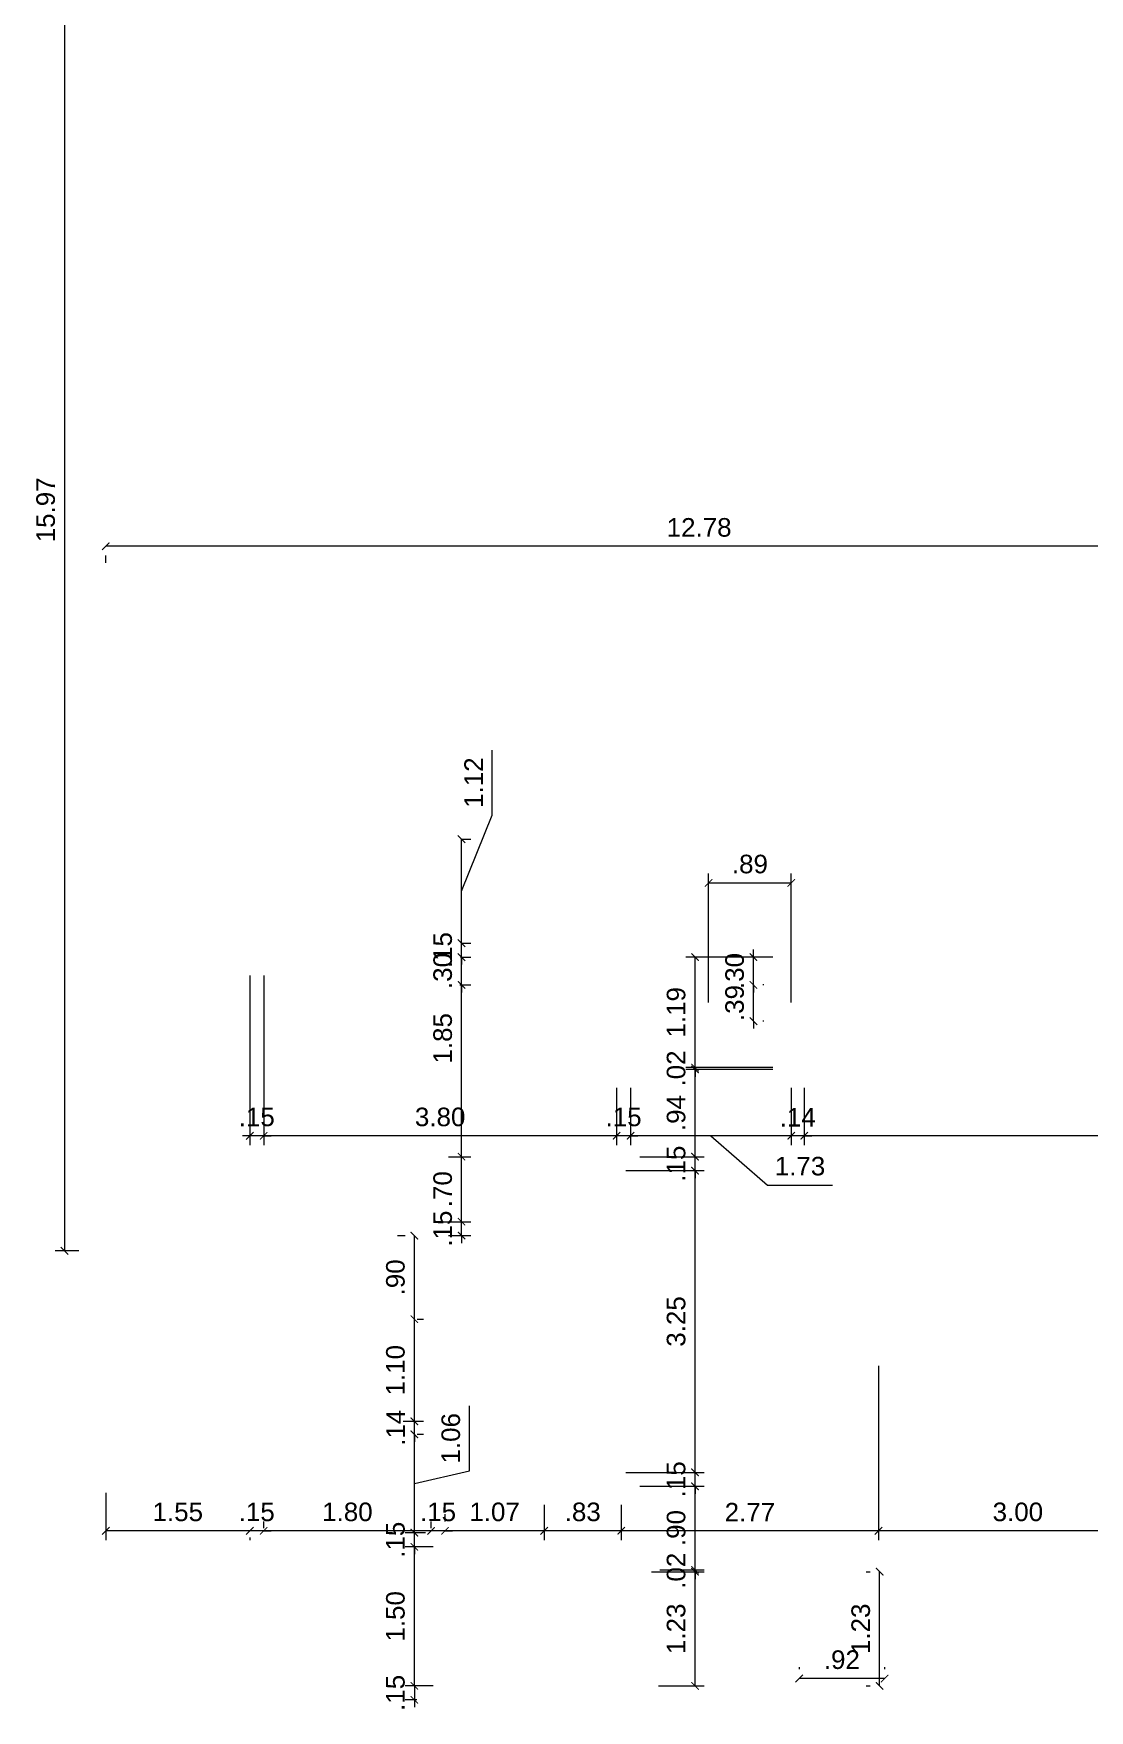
# Model space of a CAD drawing. Header units: metres. Extents: x 2304 to 3408, y 318 to 588.
# Drawn here: x 2357.03 to 2368.4, y 355.25 to 373.31 of the extents above; entities that cross this region are included whole.
import ezdxf

# ---------------------------------------------------------------- set-up
doc = ezdxf.new("R2010")
doc.units = ezdxf.units.M
doc.header["$LTSCALE"] = 5.5
doc.header["$MEASUREMENT"] = 0
doc.header["$PDMODE"] = 1
doc.layers.add('2prancha', color=4, linetype='Continuous', lineweight=18)
doc.layers.add('COTA 1 100', color=2, linetype='Continuous')
doc.styles.add('Luana', font='arial.ttf')
doc.dimstyles.new('arial100', dxfattribs={"dimtxt": 0.2, "dimasz": 0.08, "dimexe": 0.1, "dimexo": 0.2, "dimgap": 0.1, "dimtad": 1, "dimzin": 4, "dimdsep": 46, "dimtxsty": 'Luana', "dimblk": 'ARCHTICK', "dimcen": 0, "dimclrd": 7, "dimclre": 7, "dimclrt": 256, "dimadec": 0, "dimazin": 0, "dimtfac": 1, "dimtix": 1, "dimtmove": 0, "dimatfit": 3, "dimldrblk": 'CLOSEDBLANK', "dimfxl": 0, "dimlwd": 5, "dimlwe": 5, "dimarcsym": 0})

# ---------------------------------------------------------------- blocks, each defined once
blk = doc.blocks.new('_ArchTick')
at = {"color": 0, "linetype": 'ByBlock', "const_width": 0.15}
blk.add_lwpolyline([(-0.5, -0.5), (0.5, 0.5)], dxfattribs=at)
blk = doc.blocks.new('*D185')
at = {"layer": 'COTA 1 100', "color": 7, "lineweight": 5}
for p, q in [((2362.527, 357.46), (2362.527, 357.08)), ((2363.357, 357.46), (2363.357, 357.08)), ((2363.357, 357.18), (2362.527, 357.18))]:
    blk.add_line(p, q, dxfattribs=at)
at = {"layer": 'Defpoints', "color": 0}
for p in [(2362.527, 357.66), (2363.357, 357.66), (2362.527, 357.18)]:
    blk.add_point(p, dxfattribs=at)
at = {"layer": 'COTA 1 100', "color": 7, "lineweight": 5, "xscale": 0.08, "yscale": 0.08, "zscale": 0.08, "rotation": 180}
blk.add_blockref('_ArchTick', (2362.527, 357.18), dxfattribs=at)
at = {"layer": 'COTA 1 100', "color": 7, "lineweight": 5, "xscale": 0.08, "yscale": 0.08, "zscale": 0.08}
blk.add_blockref('_ArchTick', (2363.357, 357.18), dxfattribs=at)
at = {"layer": 'COTA 1 100', "insert": (2362.942, 357.383), "char_height": 0.2, "attachment_point": 5, "style": 'Luana'}
blk.add_mtext('.83', dxfattribs=at)
blk = doc.blocks.new('_ClosedBlank')
at = {"layer": '2prancha', "color": 0, "lineweight": -2}
for p, q in [((-1, 0.17), (0, 0)), ((-1, 0.17), (-1, -0.17)), ((0, 0), (-1, -0.17))]:
    blk.add_line(p, q, dxfattribs=at)
blk = doc.blocks.new('*D186')
at = {"layer": 'COTA 1 100', "color": 7, "lineweight": 5}
for p, q in [((2362.527, 357.46), (2362.527, 357.08)), ((2361.459, 357.36), (2361.459, 357.28)), ((2362.527, 357.18), (2361.459, 357.18))]:
    blk.add_line(p, q, dxfattribs=at)
at = {"layer": 'Defpoints', "color": 0}
for p in [(2362.527, 357.66), (2361.459, 357.18), (2361.459, 357.16)]:
    blk.add_point(p, dxfattribs=at)
at = {"layer": 'COTA 1 100', "color": 7, "lineweight": 5, "xscale": 0.08, "yscale": 0.08, "zscale": 0.08, "rotation": 180}
blk.add_blockref('_ArchTick', (2361.459, 357.18), dxfattribs=at)
at = {"layer": 'COTA 1 100', "color": 7, "lineweight": 5, "xscale": 0.08, "yscale": 0.08, "zscale": 0.08}
blk.add_blockref('_ArchTick', (2362.527, 357.18), dxfattribs=at)
at = {"layer": 'COTA 1 100', "insert": (2361.993, 357.383), "char_height": 0.2, "attachment_point": 5, "style": 'Luana'}
blk.add_mtext('1.07', dxfattribs=at)
blk = doc.blocks.new('*D187')
at = {"layer": 'COTA 1 100', "color": 7, "lineweight": 5}
for p, q in [((2361.309, 357.21), (2361.309, 357.28)), ((2361.459, 357.36), (2361.459, 357.28)), ((2361.309, 357.18), (2361.229, 357.18)), ((2361.459, 357.18), (2361.309, 357.18)), ((2361.459, 357.18), (2361.539, 357.18))]:
    blk.add_line(p, q, dxfattribs=at)
at = {"layer": 'Defpoints', "color": 0}
for p in [(2361.309, 357.18), (2361.459, 357.16), (2361.309, 357.01)]:
    blk.add_point(p, dxfattribs=at)
at = {"layer": 'COTA 1 100', "color": 7, "lineweight": 5, "xscale": 0.08, "yscale": 0.08, "zscale": 0.08}
blk.add_blockref('_ArchTick', (2361.309, 357.18), dxfattribs=at)
at = {"layer": 'COTA 1 100', "color": 7, "lineweight": 5, "xscale": 0.08, "yscale": 0.08, "zscale": 0.08, "rotation": 180}
blk.add_blockref('_ArchTick', (2361.459, 357.18), dxfattribs=at)
at = {"layer": 'COTA 1 100', "insert": (2361.384, 357.383), "char_height": 0.2, "attachment_point": 5, "style": 'Luana'}
blk.add_mtext('.15', dxfattribs=at)
blk = doc.blocks.new('*D188')
at = {"layer": 'COTA 1 100', "color": 7, "lineweight": 5}
for p, q in [((2359.507, 357.21), (2359.507, 357.28)), ((2361.309, 357.21), (2361.309, 357.28)), ((2361.309, 357.18), (2359.507, 357.18))]:
    blk.add_line(p, q, dxfattribs=at)
at = {"layer": 'Defpoints', "color": 0}
for p in [(2359.507, 357.18), (2359.507, 357.01), (2361.309, 357.01)]:
    blk.add_point(p, dxfattribs=at)
at = {"layer": 'COTA 1 100', "color": 7, "lineweight": 5, "xscale": 0.08, "yscale": 0.08, "zscale": 0.08, "rotation": 180}
blk.add_blockref('_ArchTick', (2359.507, 357.18), dxfattribs=at)
at = {"layer": 'COTA 1 100', "color": 7, "lineweight": 5, "xscale": 0.08, "yscale": 0.08, "zscale": 0.08}
blk.add_blockref('_ArchTick', (2361.309, 357.18), dxfattribs=at)
at = {"layer": 'COTA 1 100', "insert": (2360.408, 357.383), "char_height": 0.2, "attachment_point": 5, "style": 'Luana'}
blk.add_mtext('1.80', dxfattribs=at)
blk = doc.blocks.new('*D189')
at = {"layer": 'COTA 1 100', "color": 7, "lineweight": 5}
for p, q in [((2359.507, 357.21), (2359.507, 357.28)), ((2359.357, 357.18), (2359.277, 357.18)), ((2359.507, 357.18), (2359.357, 357.18)), ((2359.357, 357.11), (2359.357, 357.08)), ((2359.507, 357.18), (2359.587, 357.18))]:
    blk.add_line(p, q, dxfattribs=at)
at = {"layer": 'Defpoints', "color": 0}
for p in [(2359.357, 357.31), (2359.357, 357.18), (2359.507, 357.01)]:
    blk.add_point(p, dxfattribs=at)
at = {"layer": 'COTA 1 100', "color": 7, "lineweight": 5, "xscale": 0.08, "yscale": 0.08, "zscale": 0.08}
blk.add_blockref('_ArchTick', (2359.357, 357.18), dxfattribs=at)
at = {"layer": 'COTA 1 100', "color": 7, "lineweight": 5, "xscale": 0.08, "yscale": 0.08, "zscale": 0.08, "rotation": 180}
blk.add_blockref('_ArchTick', (2359.507, 357.18), dxfattribs=at)
at = {"layer": 'COTA 1 100', "insert": (2359.432, 357.383), "char_height": 0.2, "attachment_point": 5, "style": 'Luana'}
blk.add_mtext('.15', dxfattribs=at)
blk = doc.blocks.new('*D190')
at = {"layer": 'COTA 1 100', "color": 7, "lineweight": 5}
for p, q in [((2357.807, 357.59), (2357.807, 357.08)), ((2359.357, 357.18), (2357.807, 357.18)), ((2359.357, 357.11), (2359.357, 357.08))]:
    blk.add_line(p, q, dxfattribs=at)
at = {"layer": 'Defpoints', "color": 0}
for p in [(2357.807, 357.79), (2359.357, 357.31), (2357.807, 357.18)]:
    blk.add_point(p, dxfattribs=at)
at = {"layer": 'COTA 1 100', "color": 7, "lineweight": 5, "xscale": 0.08, "yscale": 0.08, "zscale": 0.08, "rotation": 180}
blk.add_blockref('_ArchTick', (2357.807, 357.18), dxfattribs=at)
at = {"layer": 'COTA 1 100', "color": 7, "lineweight": 5, "xscale": 0.08, "yscale": 0.08, "zscale": 0.08}
blk.add_blockref('_ArchTick', (2359.357, 357.18), dxfattribs=at)
at = {"layer": 'COTA 1 100', "insert": (2358.582, 357.383), "char_height": 0.2, "attachment_point": 5, "style": 'Luana'}
blk.add_mtext('1.55', dxfattribs=at)
blk = doc.blocks.new('*D191')
at = {"layer": 'COTA 1 100', "color": 7, "lineweight": 5}
for p, q in [((2365.272, 355.71), (2365.272, 355.689)), ((2366.192, 355.71), (2366.192, 355.689)), ((2366.192, 355.589), (2365.272, 355.589))]:
    blk.add_line(p, q, dxfattribs=at)
at = {"layer": 'Defpoints', "color": 0}
for p in [(2365.272, 355.589), (2365.272, 355.51), (2366.192, 355.51)]:
    blk.add_point(p, dxfattribs=at)
at = {"layer": 'COTA 1 100', "color": 7, "lineweight": 5, "xscale": 0.08, "yscale": 0.08, "zscale": 0.08, "rotation": 180}
blk.add_blockref('_ArchTick', (2365.272, 355.589), dxfattribs=at)
at = {"layer": 'COTA 1 100', "color": 7, "lineweight": 5, "xscale": 0.08, "yscale": 0.08, "zscale": 0.08}
blk.add_blockref('_ArchTick', (2366.192, 355.589), dxfattribs=at)
at = {"layer": 'COTA 1 100', "insert": (2365.732, 355.791), "char_height": 0.2, "attachment_point": 5, "style": 'Luana'}
blk.add_mtext('.92', dxfattribs=at)
blk = doc.blocks.new('*D192')
at = {"layer": 'COTA 1 100', "color": 7, "lineweight": 5}
for p, q in [((2365.992, 356.74), (2366.038, 356.74)), ((2366.138, 355.51), (2366.138, 356.74)), ((2365.992, 355.51), (2366.038, 355.51))]:
    blk.add_line(p, q, dxfattribs=at)
at = {"layer": 'Defpoints', "color": 0}
for p in [(2366.138, 356.74), (2366.192, 356.74), (2366.192, 355.51)]:
    blk.add_point(p, dxfattribs=at)
at = {"layer": 'COTA 1 100', "color": 7, "lineweight": 5, "xscale": 0.08, "yscale": 0.08, "zscale": 0.08}
for p, rotation in [((2366.138, 356.74), 90), ((2366.138, 355.51), 270)]:
    blk.add_blockref('_ArchTick', p, dxfattribs=dict(at, rotation=rotation))
at = {"layer": 'COTA 1 100', "insert": (2365.936, 356.125), "char_height": 0.2, "attachment_point": 5, "rotation": 90, "style": 'Luana'}
blk.add_mtext('1.23', dxfattribs=at)
blk = doc.blocks.new('*D193')
at = {"layer": 'COTA 1 100', "color": 7, "lineweight": 5}
for p, q in [((2361.33, 357.008), (2361.029, 357.008)), ((2361.129, 355.51), (2361.129, 357.008)), ((2361.33, 355.51), (2361.029, 355.51))]:
    blk.add_line(p, q, dxfattribs=at)
at = {"layer": 'Defpoints', "color": 0}
for p in [(2361.129, 357.008), (2361.53, 357.008), (2361.53, 355.51)]:
    blk.add_point(p, dxfattribs=at)
at = {"layer": 'COTA 1 100', "color": 7, "lineweight": 5, "xscale": 0.08, "yscale": 0.08, "zscale": 0.08}
for p, rotation in [((2361.129, 357.008), 90), ((2361.129, 355.51), 270)]:
    blk.add_blockref('_ArchTick', p, dxfattribs=dict(at, rotation=rotation))
at = {"layer": 'COTA 1 100', "insert": (2360.926, 356.259), "char_height": 0.2, "attachment_point": 5, "rotation": 90, "style": 'Luana'}
blk.add_mtext('1.50', dxfattribs=at)
blk = doc.blocks.new('*D194')
at = {"layer": 'COTA 1 100', "color": 7, "lineweight": 5}
for p, q in [((2361.25, 357.16), (2361.029, 357.16)), ((2361.129, 357.16), (2361.129, 357.24)), ((2361.129, 357.008), (2361.129, 357.16)), ((2361.33, 357.008), (2361.029, 357.008)), ((2361.129, 357.008), (2361.129, 356.928))]:
    blk.add_line(p, q, dxfattribs=at)
at = {"layer": 'Defpoints', "color": 0}
for p in [(2361.129, 357.16), (2361.45, 357.16), (2361.53, 357.008)]:
    blk.add_point(p, dxfattribs=at)
at = {"layer": 'COTA 1 100', "color": 7, "lineweight": 5, "xscale": 0.08, "yscale": 0.08, "zscale": 0.08}
for p, rotation in [((2361.129, 357.16), 270), ((2361.129, 357.008), 90)]:
    blk.add_blockref('_ArchTick', p, dxfattribs=dict(at, rotation=rotation))
at = {"layer": 'COTA 1 100', "insert": (2360.926, 357.084), "char_height": 0.2, "attachment_point": 5, "rotation": 90, "style": 'Luana'}
blk.add_mtext('.15', dxfattribs=at)
blk = doc.blocks.new('*D195')
at = {"layer": 'COTA 1 100', "color": 7, "lineweight": 5}
for p, q in [((2361.724, 357.827), (2361.724, 358.528)), ((2361.129, 357.16), (2361.129, 358.22)), ((2361.158, 358.22), (2361.229, 358.22)), ((2361.129, 357.69), (2361.724, 357.827)), ((2361.25, 357.16), (2361.029, 357.16))]:
    blk.add_line(p, q, dxfattribs=at)
at = {"layer": 'Defpoints', "color": 0}
for p in [(2360.958, 358.22), (2361.129, 358.22), (2361.45, 357.16)]:
    blk.add_point(p, dxfattribs=at)
at = {"layer": 'COTA 1 100', "color": 7, "lineweight": 5, "xscale": 0.08, "yscale": 0.08, "zscale": 0.08}
for p, rotation in [((2361.129, 358.22), 90), ((2361.129, 357.16), 270)]:
    blk.add_blockref('_ArchTick', p, dxfattribs=dict(at, rotation=rotation))
at = {"layer": 'COTA 1 100', "insert": (2361.522, 358.177), "char_height": 0.2, "attachment_point": 5, "rotation": 90, "style": 'Luana'}
blk.add_mtext('1.06', dxfattribs=at)
blk = doc.blocks.new('*D196')
at = {"layer": 'COTA 1 100', "color": 7, "lineweight": 5}
for p, q in [((2361.008, 358.36), (2361.229, 358.36)), ((2361.129, 358.36), (2361.129, 358.44)), ((2361.129, 358.22), (2361.129, 358.36)), ((2361.129, 358.22), (2361.129, 358.14)), ((2361.158, 358.22), (2361.229, 358.22))]:
    blk.add_line(p, q, dxfattribs=at)
at = {"layer": 'Defpoints', "color": 0}
for p in [(2360.808, 358.36), (2361.129, 358.36), (2360.958, 358.22)]:
    blk.add_point(p, dxfattribs=at)
at = {"layer": 'COTA 1 100', "color": 7, "lineweight": 5, "xscale": 0.08, "yscale": 0.08, "zscale": 0.08}
for p, rotation in [((2361.129, 358.36), 270), ((2361.129, 358.22), 90)]:
    blk.add_blockref('_ArchTick', p, dxfattribs=dict(at, rotation=rotation))
at = {"layer": 'COTA 1 100', "insert": (2360.928, 358.29), "char_height": 0.2, "attachment_point": 5, "rotation": 90, "style": 'Luana'}
blk.add_mtext('.14', dxfattribs=at)
blk = doc.blocks.new('*D197')
at = {"layer": 'COTA 1 100', "color": 7, "lineweight": 5}
for p, q in [((2361.129, 358.36), (2361.129, 359.46)), ((2361.158, 359.46), (2361.229, 359.46)), ((2361.008, 358.36), (2361.229, 358.36))]:
    blk.add_line(p, q, dxfattribs=at)
at = {"layer": 'Defpoints', "color": 0}
for p in [(2360.958, 359.46), (2361.129, 359.46), (2360.808, 358.36)]:
    blk.add_point(p, dxfattribs=at)
at = {"layer": 'COTA 1 100', "color": 7, "lineweight": 5, "xscale": 0.08, "yscale": 0.08, "zscale": 0.08}
for p, rotation in [((2361.129, 359.46), 90), ((2361.129, 358.36), 270)]:
    blk.add_blockref('_ArchTick', p, dxfattribs=dict(at, rotation=rotation))
at = {"layer": 'COTA 1 100', "insert": (2360.926, 358.91), "char_height": 0.2, "attachment_point": 5, "rotation": 90, "style": 'Luana'}
blk.add_mtext('1.10', dxfattribs=at)
blk = doc.blocks.new('*D198')
at = {"layer": 'COTA 1 100', "color": 7, "lineweight": 5}
for p, q in [((2361.33, 355.51), (2361.029, 355.51)), ((2361.129, 355.51), (2361.129, 355.59)), ((2361.129, 355.51), (2361.129, 355.36)), ((2361.157, 355.36), (2361.029, 355.36)), ((2361.129, 355.36), (2361.129, 355.28))]:
    blk.add_line(p, q, dxfattribs=at)
at = {"layer": 'Defpoints', "color": 0}
for p in [(2361.53, 355.51), (2361.129, 355.36), (2361.357, 355.36)]:
    blk.add_point(p, dxfattribs=at)
at = {"layer": 'COTA 1 100', "color": 7, "lineweight": 5, "xscale": 0.08, "yscale": 0.08, "zscale": 0.08}
for p, rotation in [((2361.129, 355.51), 270), ((2361.129, 355.36), 90)]:
    blk.add_blockref('_ArchTick', p, dxfattribs=dict(at, rotation=rotation))
at = {"layer": 'COTA 1 100', "insert": (2360.926, 355.435), "char_height": 0.2, "attachment_point": 5, "rotation": 90, "style": 'Luana'}
blk.add_mtext('.15', dxfattribs=at)
blk = doc.blocks.new('*D199')
at = {"layer": 'COTA 1 100', "color": 7, "lineweight": 5}
for p, q in [((2360.947, 360.36), (2361.029, 360.36)), ((2361.129, 359.46), (2361.129, 360.36)), ((2361.158, 359.46), (2361.229, 359.46))]:
    blk.add_line(p, q, dxfattribs=at)
at = {"layer": 'Defpoints', "color": 0}
for p in [(2361.129, 360.36), (2361.147, 360.36), (2360.958, 359.46)]:
    blk.add_point(p, dxfattribs=at)
at = {"layer": 'COTA 1 100', "color": 7, "lineweight": 5, "xscale": 0.08, "yscale": 0.08, "zscale": 0.08}
for p, rotation in [((2361.129, 360.36), 90), ((2361.129, 359.46), 270)]:
    blk.add_blockref('_ArchTick', p, dxfattribs=dict(at, rotation=rotation))
at = {"layer": 'COTA 1 100', "insert": (2360.926, 359.91), "char_height": 0.2, "attachment_point": 5, "rotation": 90, "style": 'Luana'}
blk.add_mtext('.90', dxfattribs=at)
blk = doc.blocks.new('*D200')
at = {"layer": 'COTA 1 100', "color": 7, "lineweight": 5}
for p, q in [((2361.637, 360.51), (2361.637, 360.59)), ((2361.347, 360.51), (2361.737, 360.51)), ((2361.497, 360.36), (2361.737, 360.36)), ((2361.637, 360.36), (2361.637, 360.51)), ((2361.637, 360.36), (2361.637, 360.28))]:
    blk.add_line(p, q, dxfattribs=at)
at = {"layer": 'Defpoints', "color": 0}
for p in [(2361.147, 360.51), (2361.297, 360.36), (2361.637, 360.51)]:
    blk.add_point(p, dxfattribs=at)
at = {"layer": 'COTA 1 100', "color": 7, "lineweight": 5, "xscale": 0.08, "yscale": 0.08, "zscale": 0.08}
for p, rotation in [((2361.637, 360.51), 270), ((2361.637, 360.36), 90)]:
    blk.add_blockref('_ArchTick', p, dxfattribs=dict(at, rotation=rotation))
at = {"layer": 'COTA 1 100', "insert": (2361.435, 360.435), "char_height": 0.2, "attachment_point": 5, "rotation": 90, "style": 'Luana'}
blk.add_mtext('.15', dxfattribs=at)
blk = doc.blocks.new('*D201')
at = {"layer": 'COTA 1 100', "color": 7, "lineweight": 5}
for p, q in [((2361.497, 361.21), (2361.737, 361.21)), ((2361.637, 360.51), (2361.637, 361.21)), ((2361.347, 360.51), (2361.737, 360.51))]:
    blk.add_line(p, q, dxfattribs=at)
at = {"layer": 'Defpoints', "color": 0}
for p in [(2361.297, 361.21), (2361.637, 361.21), (2361.147, 360.51)]:
    blk.add_point(p, dxfattribs=at)
at = {"layer": 'COTA 1 100', "color": 7, "lineweight": 5, "xscale": 0.08, "yscale": 0.08, "zscale": 0.08}
for p, rotation in [((2361.637, 361.21), 90), ((2361.637, 360.51), 270)]:
    blk.add_blockref('_ArchTick', p, dxfattribs=dict(at, rotation=rotation))
at = {"layer": 'COTA 1 100', "insert": (2361.435, 360.86), "char_height": 0.2, "attachment_point": 5, "rotation": 90, "style": 'Luana'}
blk.add_mtext('.70', dxfattribs=at)
blk = doc.blocks.new('*D202')
at = {"layer": 'COTA 1 100', "color": 7, "lineweight": 5}
for p, q in [((2361.617, 363.06), (2361.737, 363.06)), ((2361.637, 361.21), (2361.637, 363.06)), ((2361.497, 361.21), (2361.737, 361.21))]:
    blk.add_line(p, q, dxfattribs=at)
at = {"layer": 'Defpoints', "color": 0}
for p in [(2361.417, 363.06), (2361.637, 363.06), (2361.297, 361.21)]:
    blk.add_point(p, dxfattribs=at)
at = {"layer": 'COTA 1 100', "color": 7, "lineweight": 5, "xscale": 0.08, "yscale": 0.08, "zscale": 0.08}
for p, rotation in [((2361.637, 363.06), 90), ((2361.637, 361.21), 270)]:
    blk.add_blockref('_ArchTick', p, dxfattribs=dict(at, rotation=rotation))
at = {"layer": 'COTA 1 100', "insert": (2361.435, 362.485), "char_height": 0.2, "attachment_point": 5, "rotation": 90, "style": 'Luana'}
blk.add_mtext('1.85', dxfattribs=at)
blk = doc.blocks.new('*D203')
at = {"layer": 'COTA 1 100', "color": 7, "lineweight": 5}
for p, q in [((2361.637, 363.36), (2361.637, 363.44)), ((2361.627, 363.36), (2361.737, 363.36)), ((2361.637, 363.06), (2361.637, 363.36)), ((2361.617, 363.06), (2361.737, 363.06)), ((2361.637, 363.06), (2361.637, 362.98))]:
    blk.add_line(p, q, dxfattribs=at)
at = {"layer": 'Defpoints', "color": 0}
for p in [(2361.427, 363.36), (2361.637, 363.36), (2361.417, 363.06)]:
    blk.add_point(p, dxfattribs=at)
at = {"layer": 'COTA 1 100', "color": 7, "lineweight": 5, "xscale": 0.08, "yscale": 0.08, "zscale": 0.08}
for p, rotation in [((2361.637, 363.36), 270), ((2361.637, 363.06), 90)]:
    blk.add_blockref('_ArchTick', p, dxfattribs=dict(at, rotation=rotation))
at = {"layer": 'COTA 1 100', "insert": (2361.435, 363.21), "char_height": 0.2, "attachment_point": 5, "rotation": 90, "style": 'Luana'}
blk.add_mtext('.30', dxfattribs=at)
blk = doc.blocks.new('*D204')
at = {"layer": 'COTA 1 100', "color": 7, "lineweight": 5}
for p, q in [((2361.632, 363.51), (2361.737, 363.51)), ((2361.637, 363.51), (2361.637, 363.59)), ((2361.637, 363.36), (2361.637, 363.51)), ((2361.627, 363.36), (2361.737, 363.36)), ((2361.637, 363.36), (2361.637, 363.28))]:
    blk.add_line(p, q, dxfattribs=at)
at = {"layer": 'Defpoints', "color": 0}
for p in [(2361.432, 363.51), (2361.637, 363.51), (2361.427, 363.36)]:
    blk.add_point(p, dxfattribs=at)
at = {"layer": 'COTA 1 100', "color": 7, "lineweight": 5, "xscale": 0.08, "yscale": 0.08, "zscale": 0.08}
for p, rotation in [((2361.637, 363.51), 270), ((2361.637, 363.36), 90)]:
    blk.add_blockref('_ArchTick', p, dxfattribs=dict(at, rotation=rotation))
at = {"layer": 'COTA 1 100', "insert": (2361.435, 363.435), "char_height": 0.2, "attachment_point": 5, "rotation": 90, "style": 'Luana'}
blk.add_mtext('.15', dxfattribs=at)
blk = doc.blocks.new('*D205')
at = {"layer": 'COTA 1 100', "color": 7, "lineweight": 5}
for p, q in [((2361.968, 364.889), (2361.968, 365.588)), ((2361.637, 364.07), (2361.968, 364.889)), ((2361.632, 364.63), (2361.737, 364.63)), ((2361.637, 363.51), (2361.637, 364.63)), ((2361.632, 363.51), (2361.737, 363.51))]:
    blk.add_line(p, q, dxfattribs=at)
at = {"layer": 'Defpoints', "color": 0}
for p in [(2361.432, 364.63), (2361.637, 364.63), (2361.432, 363.51)]:
    blk.add_point(p, dxfattribs=at)
at = {"layer": 'COTA 1 100', "color": 7, "lineweight": 5, "xscale": 0.08, "yscale": 0.08, "zscale": 0.08}
for p, rotation in [((2361.637, 364.63), 90), ((2361.637, 363.51), 270)]:
    blk.add_blockref('_ArchTick', p, dxfattribs=dict(at, rotation=rotation))
at = {"layer": 'COTA 1 100', "insert": (2361.767, 365.239), "char_height": 0.2, "attachment_point": 5, "rotation": 90, "style": 'Luana'}
blk.add_mtext('1.12', dxfattribs=at)
blk = doc.blocks.new('*D219')
at = {"layer": 'COTA 1 100', "color": 7, "lineweight": 5}
for p, q in [((2363.682, 356.74), (2364.251, 356.74)), ((2364.151, 355.51), (2364.151, 356.74)), ((2363.757, 355.51), (2364.251, 355.51))]:
    blk.add_line(p, q, dxfattribs=at)
at = {"layer": 'Defpoints', "color": 0}
for p in [(2363.482, 356.74), (2364.151, 356.74), (2363.557, 355.51)]:
    blk.add_point(p, dxfattribs=at)
at = {"layer": 'COTA 1 100', "color": 7, "lineweight": 5, "xscale": 0.08, "yscale": 0.08, "zscale": 0.08}
for p, rotation in [((2364.151, 356.74), 90), ((2364.151, 355.51), 270)]:
    blk.add_blockref('_ArchTick', p, dxfattribs=dict(at, rotation=rotation))
at = {"layer": 'COTA 1 100', "insert": (2363.948, 356.125), "char_height": 0.2, "attachment_point": 5, "rotation": 90, "style": 'Luana'}
blk.add_mtext('1.23', dxfattribs=at)
blk = doc.blocks.new('*D220')
at = {"layer": 'COTA 1 100', "color": 7, "lineweight": 5}
for p, q in [((2363.682, 356.74), (2364.251, 356.74)), ((2363.772, 356.76), (2364.251, 356.76)), ((2364.151, 356.76), (2364.151, 356.84)), ((2364.151, 356.74), (2364.151, 356.76)), ((2364.151, 356.74), (2364.151, 356.66))]:
    blk.add_line(p, q, dxfattribs=at)
at = {"layer": 'Defpoints', "color": 0}
for p in [(2363.482, 356.74), (2363.572, 356.76), (2364.151, 356.76)]:
    blk.add_point(p, dxfattribs=at)
at = {"layer": 'COTA 1 100', "color": 7, "lineweight": 5, "xscale": 0.08, "yscale": 0.08, "zscale": 0.08}
for p, rotation in [((2364.151, 356.76), 270), ((2364.151, 356.74), 90)]:
    blk.add_blockref('_ArchTick', p, dxfattribs=dict(at, rotation=rotation))
at = {"layer": 'COTA 1 100', "insert": (2363.948, 356.75), "char_height": 0.2, "attachment_point": 5, "rotation": 90, "style": 'Luana'}
blk.add_mtext('.02', dxfattribs=at)
blk = doc.blocks.new('*D221')
at = {"layer": 'COTA 1 100', "color": 7, "lineweight": 5}
for p, q in [((2363.557, 357.66), (2364.251, 357.66)), ((2364.151, 356.76), (2364.151, 357.66)), ((2363.772, 356.76), (2364.251, 356.76))]:
    blk.add_line(p, q, dxfattribs=at)
at = {"layer": 'Defpoints', "color": 0}
for p in [(2363.357, 357.66), (2364.151, 357.66), (2363.572, 356.76)]:
    blk.add_point(p, dxfattribs=at)
at = {"layer": 'COTA 1 100', "color": 7, "lineweight": 5, "xscale": 0.08, "yscale": 0.08, "zscale": 0.08}
for p, rotation in [((2364.151, 357.66), 90), ((2364.151, 356.76), 270)]:
    blk.add_blockref('_ArchTick', p, dxfattribs=dict(at, rotation=rotation))
at = {"layer": 'COTA 1 100', "insert": (2363.948, 357.21), "char_height": 0.2, "attachment_point": 5, "rotation": 90, "style": 'Luana'}
blk.add_mtext('.90', dxfattribs=at)
blk = doc.blocks.new('*D222')
at = {"layer": 'COTA 1 100', "color": 7, "lineweight": 5}
for p, q in [((2364.151, 357.81), (2364.151, 357.89)), ((2363.407, 357.81), (2364.251, 357.81)), ((2363.557, 357.66), (2364.251, 357.66)), ((2364.151, 357.66), (2364.151, 357.81)), ((2364.151, 357.66), (2364.151, 357.58))]:
    blk.add_line(p, q, dxfattribs=at)
at = {"layer": 'Defpoints', "color": 0}
for p in [(2363.207, 357.81), (2363.357, 357.66), (2364.151, 357.81)]:
    blk.add_point(p, dxfattribs=at)
at = {"layer": 'COTA 1 100', "color": 7, "lineweight": 5, "xscale": 0.08, "yscale": 0.08, "zscale": 0.08}
for p, rotation in [((2364.151, 357.81), 270), ((2364.151, 357.66), 90)]:
    blk.add_blockref('_ArchTick', p, dxfattribs=dict(at, rotation=rotation))
at = {"layer": 'COTA 1 100', "insert": (2363.948, 357.735), "char_height": 0.2, "attachment_point": 5, "rotation": 90, "style": 'Luana'}
blk.add_mtext('.15', dxfattribs=at)
blk = doc.blocks.new('*D223')
at = {"layer": 'COTA 1 100', "color": 7, "lineweight": 5}
for p, q in [((2363.407, 361.06), (2364.251, 361.06)), ((2364.151, 357.81), (2364.151, 361.06)), ((2363.407, 357.81), (2364.251, 357.81))]:
    blk.add_line(p, q, dxfattribs=at)
at = {"layer": 'Defpoints', "color": 0}
for p in [(2363.207, 361.06), (2364.151, 361.06), (2363.207, 357.81)]:
    blk.add_point(p, dxfattribs=at)
at = {"layer": 'COTA 1 100', "color": 7, "lineweight": 5, "xscale": 0.08, "yscale": 0.08, "zscale": 0.08}
for p, rotation in [((2364.151, 361.06), 90), ((2364.151, 357.81), 270)]:
    blk.add_blockref('_ArchTick', p, dxfattribs=dict(at, rotation=rotation))
at = {"layer": 'COTA 1 100', "insert": (2363.948, 359.435), "char_height": 0.2, "attachment_point": 5, "rotation": 90, "style": 'Luana'}
blk.add_mtext('3.25', dxfattribs=at)
blk = doc.blocks.new('*D224')
at = {"layer": 'COTA 1 100', "color": 7, "lineweight": 5}
for p, q in [((2364.151, 361.21), (2364.151, 361.29)), ((2363.557, 361.21), (2364.251, 361.21)), ((2364.151, 361.06), (2364.151, 361.21)), ((2363.407, 361.06), (2364.251, 361.06)), ((2364.151, 361.06), (2364.151, 360.98))]:
    blk.add_line(p, q, dxfattribs=at)
at = {"layer": 'Defpoints', "color": 0}
for p in [(2363.357, 361.21), (2364.151, 361.21), (2363.207, 361.06)]:
    blk.add_point(p, dxfattribs=at)
at = {"layer": 'COTA 1 100', "color": 7, "lineweight": 5, "xscale": 0.08, "yscale": 0.08, "zscale": 0.08}
for p, rotation in [((2364.151, 361.21), 270), ((2364.151, 361.06), 90)]:
    blk.add_blockref('_ArchTick', p, dxfattribs=dict(at, rotation=rotation))
at = {"layer": 'COTA 1 100', "insert": (2363.948, 361.135), "char_height": 0.2, "attachment_point": 5, "rotation": 90, "style": 'Luana'}
blk.add_mtext('.15', dxfattribs=at)
blk = doc.blocks.new('*D225')
at = {"layer": 'COTA 1 100', "color": 7, "lineweight": 5}
for p, q in [((2364.987, 362.15), (2364.051, 362.15)), ((2364.151, 361.21), (2364.151, 362.15)), ((2363.557, 361.21), (2364.251, 361.21))]:
    blk.add_line(p, q, dxfattribs=at)
at = {"layer": 'Defpoints', "color": 0}
for p in [(2364.151, 362.15), (2365.187, 362.15), (2363.357, 361.21)]:
    blk.add_point(p, dxfattribs=at)
at = {"layer": 'COTA 1 100', "color": 7, "lineweight": 5, "xscale": 0.08, "yscale": 0.08, "zscale": 0.08}
for p, rotation in [((2364.151, 362.15), 90), ((2364.151, 361.21), 270)]:
    blk.add_blockref('_ArchTick', p, dxfattribs=dict(at, rotation=rotation))
at = {"layer": 'COTA 1 100', "insert": (2363.948, 361.68), "char_height": 0.2, "attachment_point": 5, "rotation": 90, "style": 'Luana'}
blk.add_mtext('.94', dxfattribs=at)
blk = doc.blocks.new('*D226')
at = {"layer": 'COTA 1 100', "color": 7, "lineweight": 5}
for p, q in [((2364.987, 362.17), (2364.051, 362.17)), ((2364.987, 362.15), (2364.051, 362.15)), ((2364.151, 362.17), (2364.151, 362.25)), ((2364.151, 362.15), (2364.151, 362.17)), ((2364.151, 362.15), (2364.151, 362.07))]:
    blk.add_line(p, q, dxfattribs=at)
at = {"layer": 'Defpoints', "color": 0}
for p in [(2364.151, 362.17), (2365.187, 362.17), (2365.187, 362.15)]:
    blk.add_point(p, dxfattribs=at)
at = {"layer": 'COTA 1 100', "color": 7, "lineweight": 5, "xscale": 0.08, "yscale": 0.08, "zscale": 0.08}
for p, rotation in [((2364.151, 362.17), 270), ((2364.151, 362.15), 90)]:
    blk.add_blockref('_ArchTick', p, dxfattribs=dict(at, rotation=rotation))
at = {"layer": 'COTA 1 100', "insert": (2363.948, 362.16), "char_height": 0.2, "attachment_point": 5, "rotation": 90, "style": 'Luana'}
blk.add_mtext('.02', dxfattribs=at)
blk = doc.blocks.new('*D227')
at = {"layer": 'COTA 1 100', "color": 7, "lineweight": 5}
for p, q in [((2364.987, 363.36), (2364.051, 363.36)), ((2364.151, 362.17), (2364.151, 363.36)), ((2364.987, 362.17), (2364.051, 362.17))]:
    blk.add_line(p, q, dxfattribs=at)
at = {"layer": 'Defpoints', "color": 0}
for p in [(2364.151, 363.36), (2365.187, 363.36), (2365.187, 362.17)]:
    blk.add_point(p, dxfattribs=at)
at = {"layer": 'COTA 1 100', "color": 7, "lineweight": 5, "xscale": 0.08, "yscale": 0.08, "zscale": 0.08}
for p, rotation in [((2364.151, 363.36), 90), ((2364.151, 362.17), 270)]:
    blk.add_blockref('_ArchTick', p, dxfattribs=dict(at, rotation=rotation))
at = {"layer": 'COTA 1 100', "insert": (2363.948, 362.765), "char_height": 0.2, "attachment_point": 5, "rotation": 90, "style": 'Luana'}
blk.add_mtext('1.19', dxfattribs=at)
blk = doc.blocks.new('*D228')
at = {"layer": 'COTA 1 100', "color": 7, "lineweight": 5}
for p, q in [((2364.78, 363.06), (2364.78, 363.14)), ((2364.78, 362.67), (2364.78, 363.06)), ((2364.892, 363.06), (2364.88, 363.06)), ((2364.78, 362.67), (2364.78, 362.59)), ((2364.892, 362.67), (2364.88, 362.67))]:
    blk.add_line(p, q, dxfattribs=at)
at = {"layer": 'Defpoints', "color": 0}
for p in [(2364.692, 363.06), (2364.78, 363.06), (2364.692, 362.67)]:
    blk.add_point(p, dxfattribs=at)
at = {"layer": 'COTA 1 100', "color": 7, "lineweight": 5, "xscale": 0.08, "yscale": 0.08, "zscale": 0.08}
for p, rotation in [((2364.78, 363.06), 270), ((2364.78, 362.67), 90)]:
    blk.add_blockref('_ArchTick', p, dxfattribs=dict(at, rotation=rotation))
at = {"layer": 'COTA 1 100', "insert": (2364.578, 362.865), "char_height": 0.2, "attachment_point": 5, "rotation": 90, "style": 'Luana'}
blk.add_mtext('.39', dxfattribs=at)
blk = doc.blocks.new('*D229')
at = {"layer": 'COTA 1 100', "color": 7, "lineweight": 5}
for p, q in [((2364.78, 363.36), (2364.78, 363.44)), ((2364.987, 363.36), (2364.68, 363.36)), ((2364.78, 363.06), (2364.78, 363.36)), ((2364.78, 363.06), (2364.78, 362.98)), ((2364.892, 363.06), (2364.88, 363.06))]:
    blk.add_line(p, q, dxfattribs=at)
at = {"layer": 'Defpoints', "color": 0}
for p in [(2364.78, 363.36), (2365.187, 363.36), (2364.692, 363.06)]:
    blk.add_point(p, dxfattribs=at)
at = {"layer": 'COTA 1 100', "color": 7, "lineweight": 5, "xscale": 0.08, "yscale": 0.08, "zscale": 0.08}
for p, rotation in [((2364.78, 363.36), 270), ((2364.78, 363.06), 90)]:
    blk.add_blockref('_ArchTick', p, dxfattribs=dict(at, rotation=rotation))
at = {"layer": 'COTA 1 100', "insert": (2364.578, 363.21), "char_height": 0.2, "attachment_point": 5, "rotation": 90, "style": 'Luana'}
blk.add_mtext('.30', dxfattribs=at)
blk = doc.blocks.new('*D230')
at = {"layer": 'COTA 1 100', "color": 7, "lineweight": 5}
for p, q in [((2364.297, 362.87), (2364.297, 364.259)), ((2364.297, 364.159), (2365.187, 364.159)), ((2365.187, 362.87), (2365.187, 364.259))]:
    blk.add_line(p, q, dxfattribs=at)
at = {"layer": 'Defpoints', "color": 0}
for p in [(2365.187, 364.159), (2364.297, 362.67), (2365.187, 362.67)]:
    blk.add_point(p, dxfattribs=at)
at = {"layer": 'COTA 1 100', "color": 7, "lineweight": 5, "xscale": 0.08, "yscale": 0.08, "zscale": 0.08, "rotation": 180}
blk.add_blockref('_ArchTick', (2364.297, 364.159), dxfattribs=at)
at = {"layer": 'COTA 1 100', "color": 7, "lineweight": 5, "xscale": 0.08, "yscale": 0.08, "zscale": 0.08}
blk.add_blockref('_ArchTick', (2365.187, 364.159), dxfattribs=at)
at = {"layer": 'COTA 1 100', "insert": (2364.742, 364.361), "char_height": 0.2, "attachment_point": 5, "style": 'Luana'}
blk.add_mtext('.89', dxfattribs=at)
blk = doc.blocks.new('*D232')
at = {"layer": 'COTA 1 100', "color": 7, "lineweight": 5}
for p, q in [((2365.327, 361.95), (2365.327, 361.335)), ((2379.357, 361.93), (2379.357, 361.335)), ((2379.357, 361.435), (2365.327, 361.435))]:
    blk.add_line(p, q, dxfattribs=at)
at = {"layer": 'Defpoints', "color": 0}
for p in [(2365.327, 362.15), (2379.357, 362.13), (2365.327, 361.435)]:
    blk.add_point(p, dxfattribs=at)
at = {"layer": 'COTA 1 100', "color": 7, "lineweight": 5, "xscale": 0.08, "yscale": 0.08, "zscale": 0.08, "rotation": 180}
blk.add_blockref('_ArchTick', (2365.327, 361.435), dxfattribs=at)
at = {"layer": 'COTA 1 100', "color": 7, "lineweight": 5, "xscale": 0.08, "yscale": 0.08, "zscale": 0.08}
blk.add_blockref('_ArchTick', (2379.357, 361.435), dxfattribs=at)
at = {"layer": 'COTA 1 100', "insert": (2372.342, 361.637), "char_height": 0.2, "attachment_point": 5, "style": 'Luana'}
blk.add_mtext('14.03', dxfattribs=at)
blk = doc.blocks.new('*D233')
at = {"layer": 'COTA 1 100', "color": 7, "lineweight": 5}
for p, q in [((2365.187, 361.95), (2365.187, 361.335)), ((2365.327, 361.95), (2365.327, 361.335)), ((2365.187, 361.435), (2365.107, 361.435)), ((2365.327, 361.435), (2365.187, 361.435)), ((2365.327, 361.435), (2365.407, 361.435))]:
    blk.add_line(p, q, dxfattribs=at)
at = {"layer": 'Defpoints', "color": 0}
for p in [(2365.187, 362.15), (2365.327, 362.15), (2365.187, 361.435)]:
    blk.add_point(p, dxfattribs=at)
at = {"layer": 'COTA 1 100', "color": 7, "lineweight": 5, "xscale": 0.08, "yscale": 0.08, "zscale": 0.08}
blk.add_blockref('_ArchTick', (2365.187, 361.435), dxfattribs=at)
at = {"layer": 'COTA 1 100', "color": 7, "lineweight": 5, "xscale": 0.08, "yscale": 0.08, "zscale": 0.08, "rotation": 180}
blk.add_blockref('_ArchTick', (2365.327, 361.435), dxfattribs=at)
at = {"layer": 'COTA 1 100', "insert": (2365.257, 361.635), "char_height": 0.2, "attachment_point": 5, "style": 'Luana'}
blk.add_mtext('.14', dxfattribs=at)
blk = doc.blocks.new('*D234')
at = {"layer": 'COTA 1 100', "color": 7, "lineweight": 5}
for p, q in [((2363.457, 361.95), (2363.457, 361.335)), ((2365.187, 361.95), (2365.187, 361.335)), ((2365.187, 361.435), (2363.457, 361.435)), ((2364.322, 361.435), (2364.93, 360.905)), ((2364.93, 360.905), (2365.631, 360.905))]:
    blk.add_line(p, q, dxfattribs=at)
at = {"layer": 'Defpoints', "color": 0}
for p in [(2363.457, 362.15), (2365.187, 362.15), (2363.457, 361.435)]:
    blk.add_point(p, dxfattribs=at)
at = {"layer": 'COTA 1 100', "color": 7, "lineweight": 5, "xscale": 0.08, "yscale": 0.08, "zscale": 0.08, "rotation": 180}
blk.add_blockref('_ArchTick', (2363.457, 361.435), dxfattribs=at)
at = {"layer": 'COTA 1 100', "color": 7, "lineweight": 5, "xscale": 0.08, "yscale": 0.08, "zscale": 0.08}
blk.add_blockref('_ArchTick', (2365.187, 361.435), dxfattribs=at)
at = {"layer": 'COTA 1 100', "insert": (2365.281, 361.107), "char_height": 0.2, "attachment_point": 5, "style": 'Luana'}
blk.add_mtext('1.73', dxfattribs=at)
blk = doc.blocks.new('*D235')
at = {"layer": 'COTA 1 100', "color": 7, "lineweight": 5}
for p, q in [((2363.307, 361.95), (2363.307, 361.335)), ((2363.457, 361.95), (2363.457, 361.335)), ((2363.307, 361.435), (2363.227, 361.435)), ((2363.457, 361.435), (2363.307, 361.435)), ((2363.457, 361.435), (2363.537, 361.435))]:
    blk.add_line(p, q, dxfattribs=at)
at = {"layer": 'Defpoints', "color": 0}
for p in [(2363.307, 362.15), (2363.457, 362.15), (2363.307, 361.435)]:
    blk.add_point(p, dxfattribs=at)
at = {"layer": 'COTA 1 100', "color": 7, "lineweight": 5, "xscale": 0.08, "yscale": 0.08, "zscale": 0.08}
blk.add_blockref('_ArchTick', (2363.307, 361.435), dxfattribs=at)
at = {"layer": 'COTA 1 100', "color": 7, "lineweight": 5, "xscale": 0.08, "yscale": 0.08, "zscale": 0.08, "rotation": 180}
blk.add_blockref('_ArchTick', (2363.457, 361.435), dxfattribs=at)
at = {"layer": 'COTA 1 100', "insert": (2363.382, 361.637), "char_height": 0.2, "attachment_point": 5, "style": 'Luana'}
blk.add_mtext('.15', dxfattribs=at)
blk = doc.blocks.new('*D236')
at = {"layer": 'COTA 1 100', "color": 7, "lineweight": 5}
for p, q in [((2359.507, 363.16), (2359.507, 361.335)), ((2363.307, 361.95), (2363.307, 361.335)), ((2363.307, 361.435), (2359.507, 361.435))]:
    blk.add_line(p, q, dxfattribs=at)
at = {"layer": 'Defpoints', "color": 0}
for p in [(2359.507, 363.36), (2363.307, 362.15), (2359.507, 361.435)]:
    blk.add_point(p, dxfattribs=at)
at = {"layer": 'COTA 1 100', "color": 7, "lineweight": 5, "xscale": 0.08, "yscale": 0.08, "zscale": 0.08, "rotation": 180}
blk.add_blockref('_ArchTick', (2359.507, 361.435), dxfattribs=at)
at = {"layer": 'COTA 1 100', "color": 7, "lineweight": 5, "xscale": 0.08, "yscale": 0.08, "zscale": 0.08}
blk.add_blockref('_ArchTick', (2363.307, 361.435), dxfattribs=at)
at = {"layer": 'COTA 1 100', "insert": (2361.407, 361.637), "char_height": 0.2, "attachment_point": 5, "style": 'Luana'}
blk.add_mtext('3.80', dxfattribs=at)
blk = doc.blocks.new('*D237')
at = {"layer": 'COTA 1 100', "color": 7, "lineweight": 5}
for p, q in [((2359.357, 363.16), (2359.357, 361.335)), ((2359.507, 363.16), (2359.507, 361.335)), ((2359.357, 361.435), (2359.277, 361.435)), ((2359.507, 361.435), (2359.357, 361.435)), ((2359.507, 361.435), (2359.587, 361.435))]:
    blk.add_line(p, q, dxfattribs=at)
at = {"layer": 'Defpoints', "color": 0}
for p in [(2359.357, 363.36), (2359.507, 363.36), (2359.357, 361.435)]:
    blk.add_point(p, dxfattribs=at)
at = {"layer": 'COTA 1 100', "color": 7, "lineweight": 5, "xscale": 0.08, "yscale": 0.08, "zscale": 0.08}
blk.add_blockref('_ArchTick', (2359.357, 361.435), dxfattribs=at)
at = {"layer": 'COTA 1 100', "color": 7, "lineweight": 5, "xscale": 0.08, "yscale": 0.08, "zscale": 0.08, "rotation": 180}
blk.add_blockref('_ArchTick', (2359.507, 361.435), dxfattribs=at)
at = {"layer": 'COTA 1 100', "insert": (2359.432, 361.637), "char_height": 0.2, "attachment_point": 5, "style": 'Luana'}
blk.add_mtext('.15', dxfattribs=at)
blk = doc.blocks.new('*D238')
at = {"layer": 'COTA 1 100', "color": 7, "lineweight": 5}
for p, q in [((2369.127, 359.16), (2369.127, 357.08)), ((2366.127, 358.959), (2366.127, 357.08)), ((2369.127, 357.18), (2366.127, 357.18))]:
    blk.add_line(p, q, dxfattribs=at)
at = {"layer": 'Defpoints', "color": 0}
for p in [(2369.127, 359.36), (2366.127, 359.159), (2366.127, 357.18)]:
    blk.add_point(p, dxfattribs=at)
at = {"layer": 'COTA 1 100', "color": 7, "lineweight": 5, "xscale": 0.08, "yscale": 0.08, "zscale": 0.08, "rotation": 180}
blk.add_blockref('_ArchTick', (2366.127, 357.18), dxfattribs=at)
at = {"layer": 'COTA 1 100', "color": 7, "lineweight": 5, "xscale": 0.08, "yscale": 0.08, "zscale": 0.08}
blk.add_blockref('_ArchTick', (2369.127, 357.18), dxfattribs=at)
at = {"layer": 'COTA 1 100', "insert": (2367.627, 357.383), "char_height": 0.2, "attachment_point": 5, "style": 'Luana'}
blk.add_mtext('3.00', dxfattribs=at)
blk = doc.blocks.new('*D239')
at = {"layer": 'COTA 1 100', "color": 7, "lineweight": 5}
for p, q in [((2366.127, 358.959), (2366.127, 357.08)), ((2363.357, 357.46), (2363.357, 357.08)), ((2366.127, 357.18), (2363.357, 357.18))]:
    blk.add_line(p, q, dxfattribs=at)
at = {"layer": 'Defpoints', "color": 0}
for p in [(2366.127, 359.159), (2363.357, 357.66), (2363.357, 357.18)]:
    blk.add_point(p, dxfattribs=at)
at = {"layer": 'COTA 1 100', "color": 7, "lineweight": 5, "xscale": 0.08, "yscale": 0.08, "zscale": 0.08, "rotation": 180}
blk.add_blockref('_ArchTick', (2363.357, 357.18), dxfattribs=at)
at = {"layer": 'COTA 1 100', "color": 7, "lineweight": 5, "xscale": 0.08, "yscale": 0.08, "zscale": 0.08}
blk.add_blockref('_ArchTick', (2366.127, 357.18), dxfattribs=at)
at = {"layer": 'COTA 1 100', "insert": (2364.742, 357.381), "char_height": 0.2, "attachment_point": 5, "style": 'Luana'}
blk.add_mtext('2.77', dxfattribs=at)
blk = doc.blocks.new('*D250')
at = {"layer": 'COTA 1 100', "color": 7, "lineweight": 5}
for p, q in [((2370.583, 367.785), (2357.807, 367.785)), ((2357.807, 367.605), (2357.807, 367.685)), ((2370.583, 367.61), (2370.583, 367.685))]:
    blk.add_line(p, q, dxfattribs=at)
at = {"layer": 'Defpoints', "color": 0}
for p in [(2357.807, 367.805), (2357.807, 367.785), (2370.583, 367.81)]:
    blk.add_point(p, dxfattribs=at)
at = {"layer": 'COTA 1 100', "color": 7, "lineweight": 5, "xscale": 0.08, "yscale": 0.08, "zscale": 0.08, "rotation": 180}
blk.add_blockref('_ArchTick', (2357.807, 367.785), dxfattribs=at)
at = {"layer": 'COTA 1 100', "color": 7, "lineweight": 5, "xscale": 0.08, "yscale": 0.08, "zscale": 0.08}
blk.add_blockref('_ArchTick', (2370.583, 367.785), dxfattribs=at)
at = {"layer": 'COTA 1 100', "insert": (2364.195, 367.987), "char_height": 0.2, "attachment_point": 5, "style": 'Luana'}
blk.add_mtext('12.78', dxfattribs=at)
blk = doc.blocks.new('*D322')
at = {"layer": 'COTA 1 100', "color": 7, "lineweight": 5}
for p, q in [((2357.943, 376.16), (2357.262, 376.16)), ((2357.362, 376.16), (2357.362, 360.195)), ((2357.518, 360.195), (2357.262, 360.195))]:
    blk.add_line(p, q, dxfattribs=at)
at = {"layer": 'Defpoints', "color": 0}
for p in [(2358.143, 376.16), (2357.362, 360.195), (2357.718, 360.195)]:
    blk.add_point(p, dxfattribs=at)
at = {"layer": 'COTA 1 100', "color": 7, "lineweight": 5, "xscale": 0.08, "yscale": 0.08, "zscale": 0.08}
for p, rotation in [((2357.362, 376.16), 90), ((2357.362, 360.195), 270)]:
    blk.add_blockref('_ArchTick', p, dxfattribs=dict(at, rotation=rotation))
at = {"layer": 'COTA 1 100', "insert": (2357.16, 368.177), "char_height": 0.2, "attachment_point": 5, "rotation": 90, "style": 'Luana'}
blk.add_mtext('15.97', dxfattribs=at)

msp = doc.modelspace()

# ---------------------------------------------------------------- dimensions: what is measured, and where the dimension line sits
at = {"layer": 'COTA 1 100'}
for base, p1, p2, picture, middle in [((2357.362353443, 360.194621679), (2358.142690514, 376.159621679), (2357.718493697, 360.194621679), '*D322', (2357.160238845, 368.177121679)), ((2361.637, 363.51), (2361.427, 363.36), (2361.432, 363.51), '*D204', (2361.435, 363.435)), ((2361.637, 363.36), (2361.417, 363.06), (2361.427, 363.36), '*D203', (2361.435, 363.21)), ((2364.78, 363.36), (2364.692, 363.06), (2365.187, 363.36), '*D229', (2364.578, 363.21)), ((2364.151, 363.36), (2365.187, 362.17), (2365.187, 363.36), '*D227', (2363.948, 362.765)), ((2364.151, 362.17), (2365.187, 362.15), (2365.187, 362.17), '*D226', (2363.948, 362.16)), ((2364.151, 362.15), (2363.357, 361.21), (2365.187, 362.15), '*D225', (2363.948, 361.68)), ((2361.637, 361.21), (2361.147, 360.51), (2361.297, 361.21), '*D201', (2361.435, 360.86)), ((2364.151, 361.21), (2363.207, 361.06), (2363.357, 361.21), '*D224', (2363.948, 361.135)), ((2364.151, 361.06), (2363.207, 357.81), (2363.207, 361.06), '*D223', (2363.948, 359.435)), ((2361.129, 360.36), (2360.958, 359.46), (2361.147, 360.36), '*D199', (2360.926, 359.91)), ((2361.129, 359.46), (2360.808, 358.36), (2360.958, 359.46), '*D197', (2360.926, 358.91)), ((2361.129, 358.36), (2360.958, 358.22), (2360.808, 358.36), '*D196', (2360.928, 358.29)), ((2364.151, 357.81), (2363.357, 357.66), (2363.207, 357.81), '*D222', (2363.948, 357.735)), ((2364.151, 357.66), (2363.572, 356.76), (2363.357, 357.66), '*D221', (2363.948, 357.21)), ((2361.129, 357.16), (2361.53, 357.008), (2361.45, 357.16), '*D194', (2360.926, 357.084)), ((2364.151, 356.76), (2363.482, 356.74), (2363.572, 356.76), '*D220', (2363.948, 356.75)), ((2361.129, 355.36), (2361.53, 355.51), (2361.357, 355.36), '*D198', (2360.926, 355.435))]:
    dim = msp.add_linear_dim(base=base, p1=p1, p2=p2, angle=90, dimstyle='arial100', override={"dimtmove": 1}, dxfattribs=at)
    dim.commit()
    dim.dimension.update_dxf_attribs({"geometry": picture, "text_midpoint": middle})
for base, p1, p2, picture, middle in [((2357.807, 367.785), (2370.583, 367.81), (2357.807, 367.805), '*D250', (2364.195, 367.987)), ((2365.187, 364.159), (2364.297, 362.67), (2365.187, 362.67), '*D230', (2364.742, 364.361)), ((2365.272, 355.589), (2366.192, 355.51), (2365.272, 355.51), '*D191', (2365.732, 355.791))]:
    dim = msp.add_linear_dim(base=base, p1=p1, p2=p2, dimstyle='arial100', dxfattribs=at)
    dim.commit()
    dim.dimension.update_dxf_attribs({"geometry": picture, "text_midpoint": middle})
for base, p1, p2, picture, middle in [((2361.637, 364.63), (2361.432, 363.51), (2361.432, 364.63), '*D205', (2361.968, 364.989)), ((2361.637, 363.06), (2361.297, 361.21), (2361.417, 363.06), '*D202', (2361.637, 362.485)), ((2361.129, 358.22), (2361.45, 357.16), (2360.958, 358.22), '*D195', (2361.724, 357.927))]:
    dim = msp.add_linear_dim(base=base, p1=p1, p2=p2, angle=90, dimstyle='arial100', override={"dimtmove": 1}, dxfattribs=at)
    dim.commit()
    dim.dimension.update_dxf_attribs({"geometry": picture, "text_midpoint": middle, "dimtype": 160})
for base, p1, p2, picture, middle in [((2359.357, 361.435), (2359.507, 363.36), (2359.357, 363.36), '*D237', (2359.432, 361.637)), ((2359.507, 361.435), (2363.307, 362.15), (2359.507, 363.36), '*D236', (2361.407, 361.637)), ((2363.307, 361.435), (2363.457, 362.15), (2363.307, 362.15), '*D235', (2363.382, 361.637)), ((2365.187, 361.435), (2365.327, 362.15), (2365.187, 362.15), '*D233', (2365.257, 361.635)), ((2365.327, 361.435), (2379.357, 362.13), (2365.327, 362.15), '*D232', (2372.342, 361.637)), ((2366.127, 357.18), (2369.127, 359.36), (2366.127, 359.159), '*D238', (2367.627, 357.383)), ((2363.357, 357.18), (2366.127, 359.159), (2363.357, 357.66), '*D239', (2364.742, 357.381)), ((2357.807, 357.18), (2359.357, 357.31), (2357.807, 357.79), '*D190', (2358.582, 357.383)), ((2361.459, 357.18), (2362.527, 357.66), (2361.459, 357.16), '*D186', (2361.993, 357.383)), ((2362.527, 357.18), (2363.357, 357.66), (2362.527, 357.66), '*D185', (2362.942, 357.383)), ((2359.357, 357.18), (2359.507, 357.01), (2359.357, 357.31), '*D189', (2359.432, 357.383)), ((2359.507, 357.18), (2361.309, 357.01), (2359.507, 357.01), '*D188', (2360.408, 357.383)), ((2361.309, 357.18), (2361.459, 357.16), (2361.309, 357.01), '*D187', (2361.384, 357.383))]:
    dim = msp.add_linear_dim(base=base, p1=p1, p2=p2, dimstyle='arial100', override={"dimtmove": 1}, dxfattribs=at)
    dim.commit()
    dim.dimension.update_dxf_attribs({"geometry": picture, "text_midpoint": middle})
for base, p1, p2, picture, middle in [((2364.78, 363.06), (2364.692, 362.67), (2364.692, 363.06), '*D228', (2364.578, 362.865)), ((2361.637, 360.51), (2361.297, 360.36), (2361.147, 360.51), '*D200', (2361.435, 360.435)), ((2361.129, 357.008), (2361.53, 355.51), (2361.53, 357.008), '*D193', (2360.926, 356.259)), ((2364.151, 356.74), (2363.557, 355.51), (2363.482, 356.74), '*D219', (2363.948, 356.125)), ((2366.138, 356.74), (2366.192, 355.51), (2366.192, 356.74), '*D192', (2365.936, 356.125))]:
    dim = msp.add_linear_dim(base=base, p1=p1, p2=p2, angle=90, dimstyle='arial100', dxfattribs=at)
    dim.commit()
    dim.dimension.update_dxf_attribs({"geometry": picture, "text_midpoint": middle})
dim = msp.add_linear_dim(base=(2363.457, 361.435), p1=(2365.187, 362.15), p2=(2363.457, 362.15), dimstyle='arial100', override={"dimtmove": 1}, dxfattribs=at)
dim.commit()
dim.dimension.update_dxf_attribs({"geometry": '*D234', "text_midpoint": (2365.03, 360.905), "dimtype": 160})

doc.saveas('drawing.dxf')
